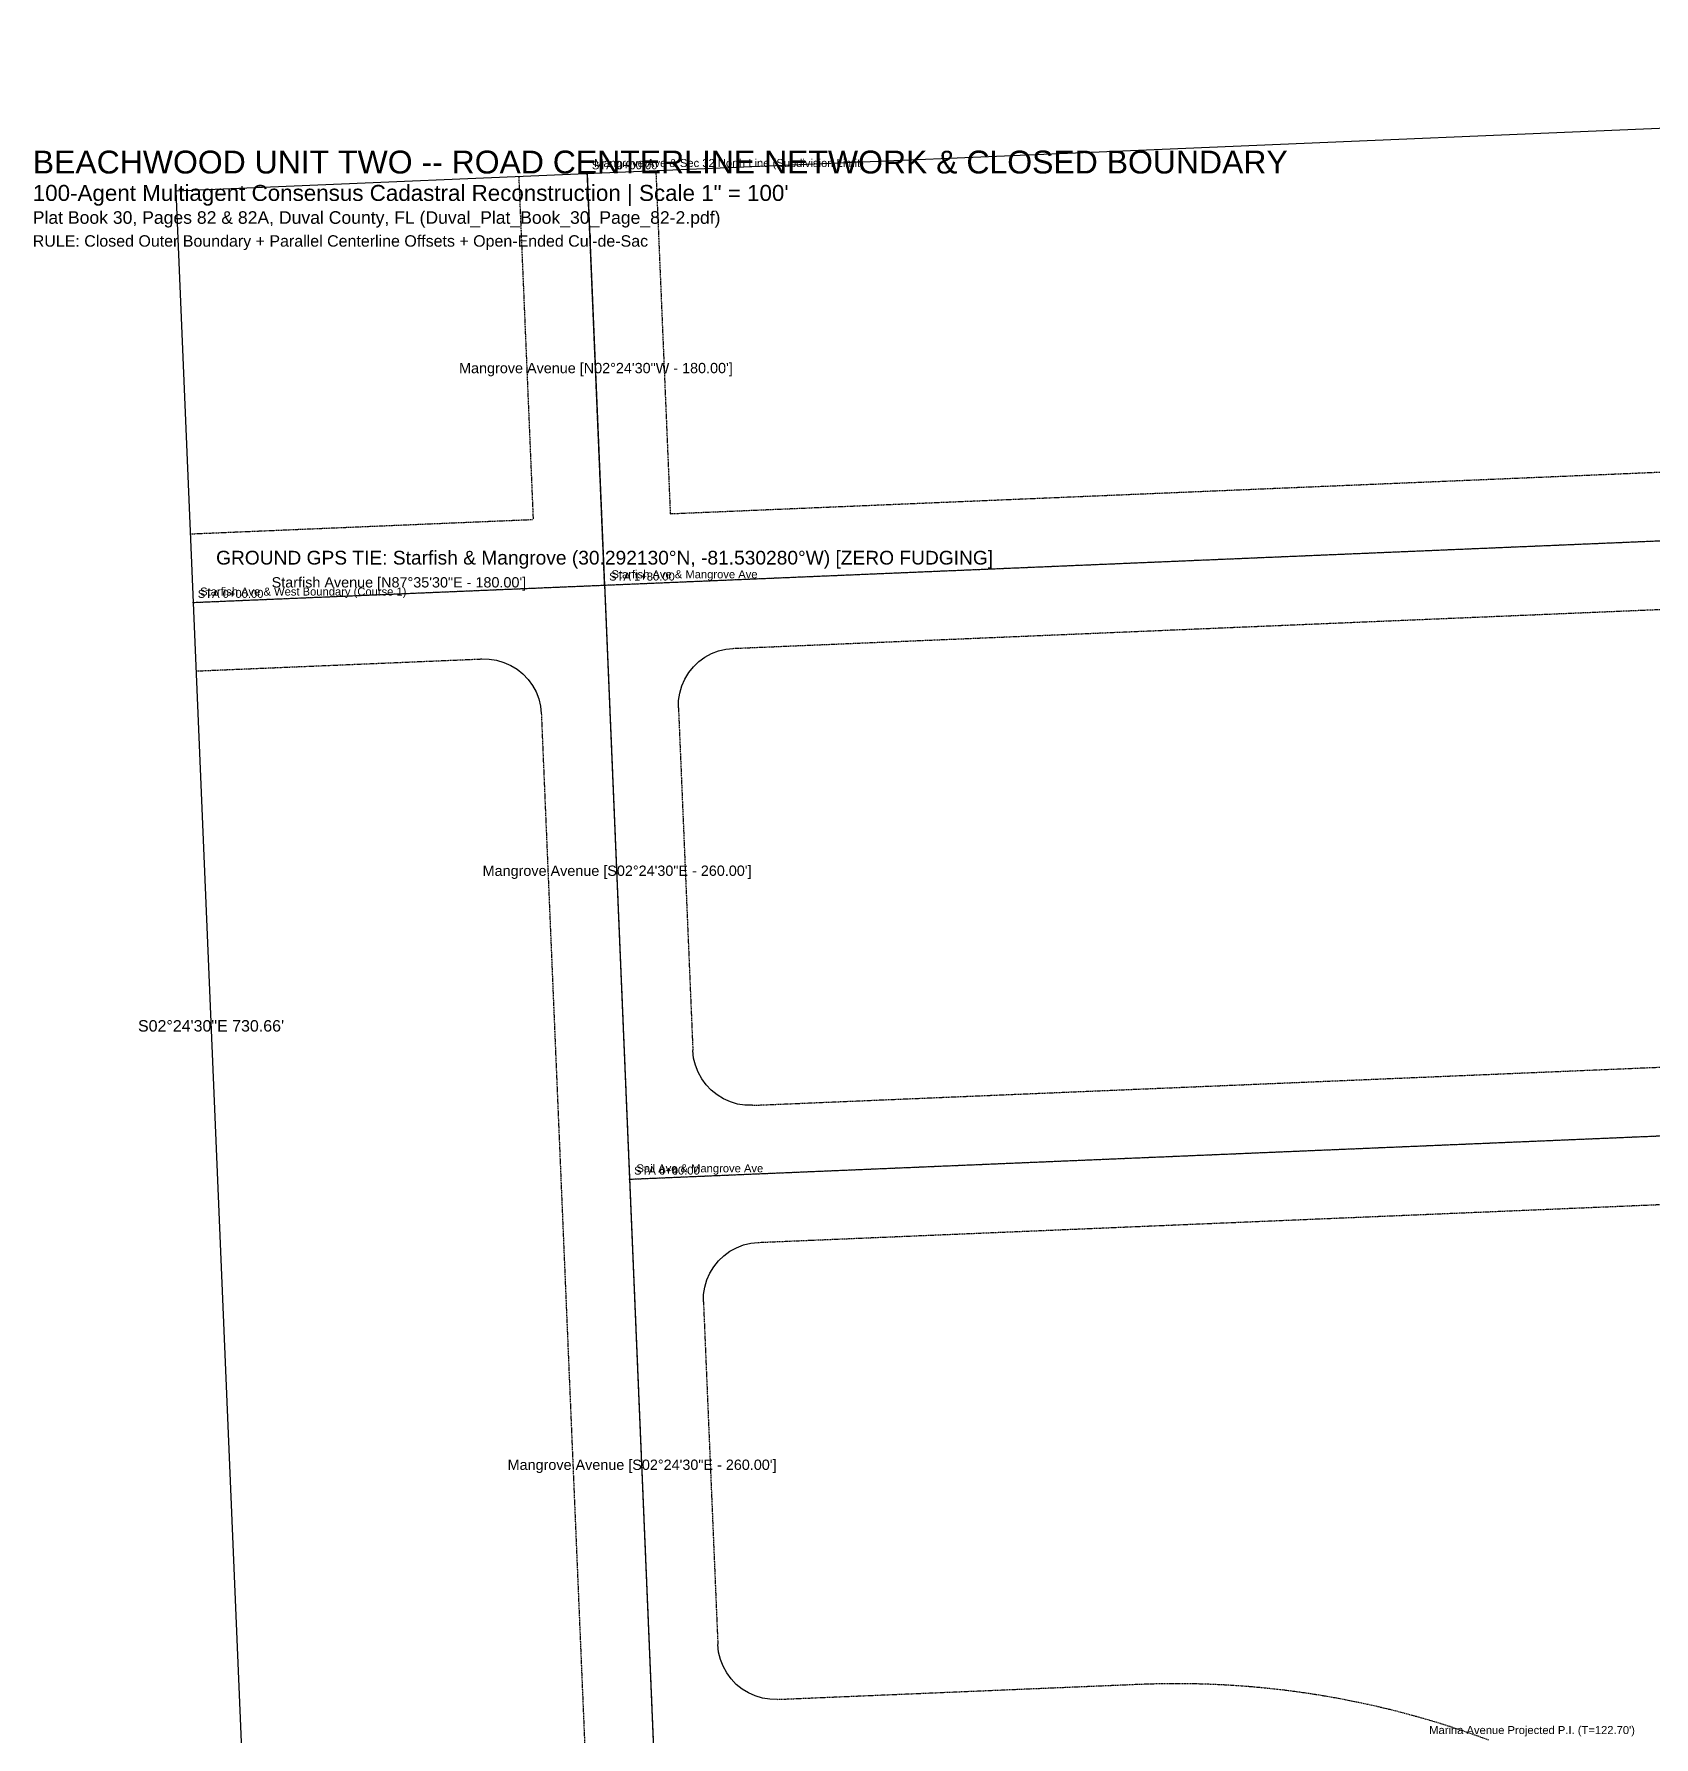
# Model space of a CAD drawing. Extents: x 9751 to 11517, y 7841 to 10246.
# Drawn here: x 9751 to 10459, y 9496 to 10241 of the extents above; entities that cross this region are included whole.
import ezdxf
from ezdxf.enums import TextEntityAlignment as Align

# ---------------------------------------------------------------- set-up
doc = ezdxf.new("R2010")
doc.units = 0
doc.linetypes.add('DASHED', pattern=[0.75, 0.5, -0.25])
for name, color, linetype in [('C-BOUNDARY', 7, 'CONTINUOUS'), ('C-ROAD-ALIGNMENT', 2, 'CONTINUOUS'), ('C-ROAD-CNTR', 2, 'DASHED'), ('C-ROAD-FILLET', 3, 'CONTINUOUS'), ('C-ROAD-INTX', 3, 'CONTINUOUS'), ('C-ROAD-ROW-EDGE', 4, 'DASHED'), ('C-ROAD-TEXT', 7, 'CONTINUOUS'), ('C-ROAD-TIE', 4, 'CONTINUOUS'), ('CONTROL', 1, 'CONTINUOUS'), ('TITLEBLOCK', 2, 'CONTINUOUS')]:
    doc.layers.add(name, color=color, linetype=linetype)
doc.styles.get("Standard").update_dxf_attribs({"font": 'Arial'})

msp = doc.modelspace()

# ---------------------------------------------------------------- linework, layer by layer
at = {"layer": 'C-BOUNDARY'}
for p, q in [((11437.528, 10240.9765), (9812.5952, 10172.2772)), ((9812.5952, 10172.2772), (9843.2918, 9442.2618))]:
    msp.add_line(p, q, dxfattribs=at)
at = {"layer": 'C-ROAD-ALIGNMENT'}
for points in [[(9992.4362, 10179.841), (10000, 10000), (10010.9255, 9740.2297), (10021.8509, 9480.4593), (10023.2237, 9447.8195), (10027.3016, 9220.5085), (10029.9922, 9070.5326), (10032.6828, 8920.5568), (10038.2254, 8611.6065), (10045.1508, 8225.5726), (10049.8147, 7965.6026)], [(9820.159, 9992.4362), (10000, 10000), (11399.7176, 10058.8695)], [(10010.9255, 9740.2297), (11402.8702, 9798.7722)]]:
    msp.add_lwpolyline(points, dxfattribs=at)
at = {"layer": 'C-ROAD-CNTR'}
for p, q in [((10000, 10000), (9992.4362, 10179.841)), ((10000, 10000), (11399.7176, 10058.8695)), ((9820.159, 9992.4362), (10000, 10000)), ((10000, 10000), (10010.9255, 9740.2297)), ((10010.9255, 9740.2297), (11402.8702, 9798.7722)), ((10010.9255, 9740.2297), (10021.8509, 9480.4593))]:
    msp.add_line(p, q, dxfattribs=at)
at = {"layer": 'C-ROAD-FILLET'}
for points in [[(10032.2847, 9946.3092), (10032.3612, 9949.5785), (10032.8639, 9952.8098), (10033.784, 9955.9478), (10035.1058, 9958.9389), (10036.8067, 9961.7319), (10038.8577, 9964.279), (10041.2235, 9966.5365), (10043.8638, 9968.466), (10046.7334, 9970.0343), (10049.7831, 9971.2147), (10052.9608, 9971.9868), (10056.212, 9972.3377)], [(9946.3092, 9967.7153), (9949.5785, 9967.6388), (9952.8098, 9967.1361), (9955.9478, 9966.216), (9958.9389, 9964.8942), (9961.7319, 9963.1933), (9964.279, 9961.1423), (9966.5365, 9958.7765), (9968.466, 9956.1362), (9970.0343, 9953.2666), (9971.2147, 9950.2169), (9971.9868, 9947.0392), (9972.3377, 9943.788)], [(10064.6162, 9772.5143), (10061.347, 9772.5909), (10058.1157, 9773.0935), (10054.9776, 9774.0136), (10051.9865, 9775.3355), (10049.1936, 9777.0364), (10046.6465, 9779.0873), (10044.3889, 9781.4532), (10042.4595, 9784.0935), (10040.8911, 9786.963), (10039.7108, 9790.0127), (10038.9386, 9793.1904), (10038.5878, 9796.4417)], [(10043.2101, 9686.5389), (10043.2867, 9689.8081), (10043.7893, 9693.0394), (10044.7094, 9696.1775), (10046.0313, 9699.1686), (10047.7322, 9701.9615), (10049.7831, 9704.5086), (10052.149, 9706.7662), (10054.7893, 9708.6956), (10057.6588, 9710.264), (10060.7085, 9711.4443), (10063.8862, 9712.2165), (10067.1375, 9712.5673)], [(10075.5417, 9512.744), (10072.2724, 9512.8205), (10069.0411, 9513.3232), (10065.9031, 9514.2433), (10062.912, 9515.5651), (10060.119, 9517.266), (10057.5719, 9519.317), (10055.3144, 9521.6828), (10053.3849, 9524.3231), (10051.8166, 9527.1927), (10050.6363, 9530.2424), (10049.8641, 9533.4201), (10049.5133, 9536.6714)]]:
    msp.add_lwpolyline(points, dxfattribs=at)
at = {"layer": 'C-ROAD-INTX'}
for p in [(10000, 10000), (10010.9255, 9740.2297)]:
    msp.add_point(p, dxfattribs=at)
at = {"layer": 'C-ROAD-ROW-EDGE'}
for points in [[(10022.408, 10181.1421), (10028.7129, 10031.2341)], [(9962.461, 10178.6208), (9968.7659, 10028.7129)], [(10028.7129, 10031.2341), (11335.1295, 10086.1796)], [(9818.8984, 10022.4097), (9968.7659, 10028.7129)], [(10056.212, 9972.3377), (11334.3623, 10026.0942)], [(9821.4196, 9962.4627), (9946.3092, 9967.7153)], [(9972.3377, 9943.788), (9993.235, 9446.92)], [(10032.2847, 9946.3092), (10038.5878, 9796.4417)], [(10064.6162, 9772.5143), (11338.2821, 9826.0823)], [(10067.1375, 9712.5673), (11337.5149, 9765.997)], [(10043.2101, 9686.5389), (10049.5133, 9536.6714)], [(10075.5417, 9512.744), (10233.6619, 9519.3942)], [(10233.6619, 9519.3942), (10238.6828, 9519.5729), (10243.7056, 9519.6868), (10248.7294, 9519.7359), (10253.7535, 9519.7201), (10258.7769, 9519.6395), (10263.7989, 9519.4941), (10268.8186, 9519.2838), (10273.8351, 9519.0088), (10278.8477, 9518.6691), (10283.8555, 9518.2647), (10288.8576, 9517.7957), (10293.8533, 9517.2622), (10298.8417, 9516.6642), (10303.8219, 9516.002), (10308.7932, 9515.2755), (10313.7547, 9514.4849), (10318.7055, 9513.6303), (10323.6449, 9512.7119), (10328.5721, 9511.7299), (10333.4862, 9510.6843), (10338.3864, 9509.5754), (10343.2718, 9508.4034), (10348.1417, 9507.1684), (10352.9953, 9505.8706), (10357.8317, 9504.5103), (10362.6502, 9503.0877), (10367.4499, 9501.6031), (10372.23, 9500.0566), (10376.9898, 9498.4485), (10381.7285, 9496.7792), (10386.4452, 9495.0488)]]:
    msp.add_lwpolyline(points, dxfattribs=at)
at = {"layer": 'C-ROAD-TIE'}
for p in [(9992.4362, 10179.841), (9820.159, 9992.4362)]:
    msp.add_point(p, dxfattribs=at)
at = {"layer": 'CONTROL'}
msp.add_point((10000, 10000), dxfattribs=at)

# ---------------------------------------------------------------- texts
at = {"layer": 'C-ROAD-TEXT'}
for s, p in [('STA 0+00.00', (9994.4362, 10181.841)), ('Mangrove Ave & Sec 32 North Line (Subdivision Limit)', (9995.4362, 10182.841)), ('STA 1+80.00', (10002, 10002)), ('STA 1+80.00', (10002, 10002)), ('Starfish Ave & Mangrove Ave', (10003, 10003)), ('STA 0+00.00', (9822.159, 9994.4362)), ('Starfish Ave & West Boundary (Course 1)', (9823.159, 9995.4362)), ('STA 4+40.00', (10012.9255, 9742.2297)), ('STA 0+00.00', (10012.9255, 9742.2297)), ('Sail Ave & Mangrove Ave', (10013.9255, 9743.2297)), ("Marina Avenue Projected P.I. (T=122.70')", (10360.5182, 9497.5768))]:
    msp.add_text(s, height=3.5, dxfattribs=at).set_placement(p)
for s, height, p in [('Mangrove Avenue [N02%%d24\'30"W - 180.00\']', 4.5, (9996.2181, 10094.9205)), ('Starfish Avenue [N87%%d35\'30"E - 180.00\']', 4.5, (9910.0795, 10001.2181)), ('Mangrove Avenue [S02%%d24\'30"E - 260.00\']', 4.5, (10005.4627, 9875.1148)), ('S02%%d24\'30"E 730.66\'', 5, (9827.9435, 9807.2695)), ('Mangrove Avenue [S02%%d24\'30"E - 260.00\']', 4.5, (10016.3882, 9615.3445))]:
    msp.add_text(s, height=height, dxfattribs=at).set_placement(p, align=Align.MIDDLE_CENTER)
at = {"layer": 'CONTROL'}
msp.add_text('GROUND GPS TIE: Starfish & Mangrove (30.292130%%dN, -81.530280%%dW) [ZERO FUDGING]', height=6, dxfattribs=at).set_placement((10000, 10012), align=Align.MIDDLE_CENTER)
at = {"layer": 'TITLEBLOCK'}
for s, height, p in [('BEACHWOOD UNIT TWO -- ROAD CENTERLINE NETWORK & CLOSED BOUNDARY', 10, (9750, 10180)), ('100-Agent Multiagent Consensus Cadastral Reconstruction | Scale 1" = 100\'', 7, (9750, 10168)), ('Plat Book 30, Pages 82 & 82A, Duval County, FL (Duval_Plat_Book_30_Page_82-2.pdf)', 5.5, (9750, 10158)), ('RULE: Closed Outer Boundary + Parallel Centerline Offsets + Open-Ended Cul-de-Sac', 5, (9750, 10148))]:
    msp.add_text(s, height=height, dxfattribs=at).set_placement(p)

doc.saveas('drawing.dxf')
